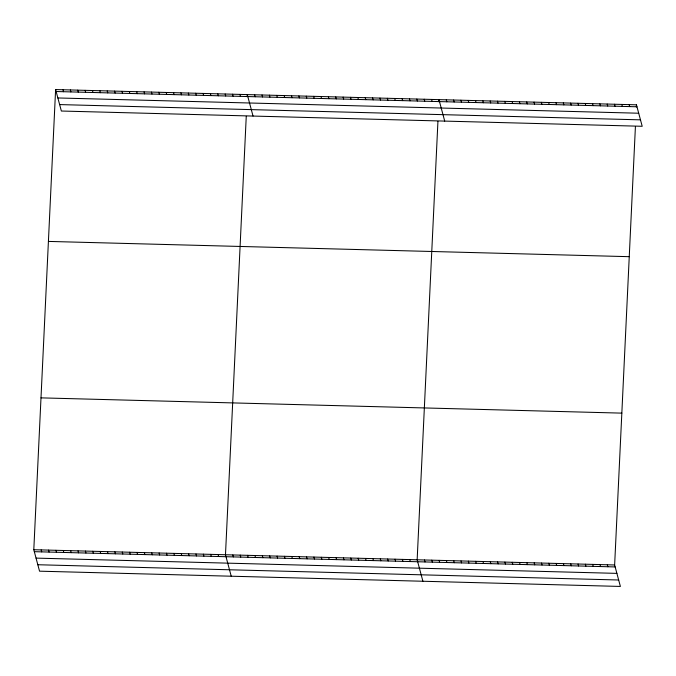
<?xml version="1.0" encoding="UTF-8"?>
<svg xmlns="http://www.w3.org/2000/svg" width="676" height="676" viewBox="0 0 676 676"><rect width="100%" height="100%" fill="white"/><g stroke="black" fill="none" stroke-linecap="round" stroke-linejoin="round"><path stroke-width="1.01" d="M635.423 126.513L614.636 564.975L620.391 586.438L39.546 571.178L33.8 549.715L55.609 89.562L636.454 104.822L642.2 126.285L61.364 111.025L55.609 89.562M246.258 116.289L225.48 554.751L231.226 576.214M247.188 96.668L247.289 94.598L253.035 116.061M437.938 121.325L417.151 559.787L422.906 581.25M438.868 101.704L438.969 99.634L444.715 121.097M636.353 106.892L636.454 104.822M56.133 91.522L636.978 106.783M57.857 97.961L638.702 113.222M59.64 104.586L640.476 119.846M48.41 241.416L629.255 256.677M40.999 397.868L621.835 413.129M33.8 549.715L614.636 564.975M34.324 551.675L615.168 566.936M36.048 558.114L616.892 573.375M37.822 564.739L618.667 580M629.136 104.628L629.66 106.597M621.819 104.442L622.351 106.402M614.509 104.248L615.033 106.208M607.192 104.053L607.716 106.014M599.882 103.859L600.406 105.828M592.565 103.673L593.089 105.633M585.247 103.479L585.779 105.439M577.938 103.284L578.462 105.245M570.62 103.098L571.144 105.059M563.311 102.904L563.835 104.864M555.993 102.71L556.517 104.67M548.675 102.515L549.208 104.484M541.366 102.329L541.89 104.29M534.048 102.135L534.572 104.096M526.739 101.941L527.263 103.901M519.422 101.746L519.945 103.715M512.104 101.561L512.636 103.521M504.795 101.366L505.318 103.327M497.477 101.172L498.001 103.132M490.168 100.977L490.692 102.946M607.327 564.781L607.851 566.75M482.85 100.792L483.374 102.752M600.009 564.595L600.533 566.556M475.532 100.597L476.065 102.558M592.7 564.401L593.224 566.361M468.223 100.403L468.747 102.363M585.382 564.207L585.906 566.167M460.905 100.209L461.438 102.177M578.064 564.012L578.597 565.981M453.596 100.023L454.12 101.983M570.755 563.826L571.279 565.787M446.278 99.828L446.802 101.789M563.438 563.632L563.961 565.592M556.128 563.438L556.652 565.398M431.592 99.44L432.116 101.4M548.811 563.252L549.335 565.212M424.224 99.245L424.748 101.214M541.493 563.057L542.025 565.018M416.847 99.051L417.371 101.02M534.184 562.863L534.708 564.823M409.479 98.865L410.002 100.825M526.866 562.669L527.39 564.637M402.102 98.671L402.626 100.631M519.557 562.483L520.081 564.443M394.733 98.476L395.257 100.437M512.239 562.288L512.763 564.249M387.356 98.282L387.889 100.242M504.921 562.094L505.454 564.054M379.988 98.088L380.512 100.048M497.612 561.9L498.136 563.868M372.611 97.893L373.144 99.854M490.294 561.714L490.818 563.674M365.243 97.699L365.767 99.659M482.985 561.519L483.509 563.48M357.874 97.505L358.398 99.465M475.667 561.325L476.191 563.285M350.498 97.31L351.021 99.271M468.35 561.131L468.882 563.1M343.129 97.116L343.653 99.076M461.04 560.945L461.564 562.905M335.752 96.921L336.276 98.882M453.723 560.75L454.247 562.711M328.384 96.727L328.908 98.696M446.413 560.556L446.937 562.517M321.007 96.533L321.539 98.502M439.096 560.362L439.62 562.331M313.639 96.347L314.163 98.307M431.778 560.176L432.31 562.136M306.262 96.153L306.794 98.113M424.469 559.981L424.993 561.942M298.893 95.958L299.417 97.919M291.525 95.764L292.049 97.724M409.783 559.593L410.307 561.553M284.148 95.569L284.672 97.53M402.406 559.398L402.938 561.367M276.78 95.375L277.304 97.336M395.037 559.204L395.561 561.173M269.403 95.181L269.927 97.141M387.661 559.01L388.193 560.979M262.035 94.986L262.558 96.947M380.292 558.824L380.816 560.784M254.658 94.792L255.19 96.752M372.924 558.63L373.448 560.59M365.547 558.435L366.071 560.396M239.912 94.403L240.445 96.372M358.179 558.241L358.702 560.201M232.544 94.209L233.068 96.178M350.802 558.046L351.326 560.007M225.176 94.015L225.7 95.984M343.433 557.852L343.957 559.812M217.799 93.829L218.323 95.789M336.056 557.658L336.589 559.618M210.43 93.634L210.954 95.595M328.688 557.463L329.212 559.424M203.054 93.44L203.577 95.401M321.311 557.269L321.844 559.229M195.685 93.246L196.209 95.206M313.943 557.075L314.467 559.035M188.308 93.051L188.841 95.012M306.574 556.88L307.098 558.849M180.94 92.857L181.464 94.817M299.198 556.686L299.721 558.655M173.563 92.663L174.095 94.623M291.829 556.5L292.353 558.46M166.195 92.468L166.719 94.429M284.452 556.306L284.976 558.266M158.826 92.274L159.35 94.234M277.084 556.111L277.608 558.072M151.449 92.08L151.973 94.04M269.707 555.917L270.239 557.877M144.081 91.885L144.605 93.854M262.339 555.723L262.863 557.683M136.704 91.691L137.228 93.66M254.962 555.528L255.494 557.489M129.336 91.497L129.86 93.465M247.593 555.334L248.117 557.294M121.959 91.311L122.483 93.271M240.225 555.14L240.749 557.1M114.59 91.116L115.114 93.077M232.848 554.945L233.372 556.906M107.214 90.922L107.746 92.882M99.845 90.728L100.369 92.688M218.103 554.557L218.627 556.525M92.468 90.533L93.001 92.494M210.735 554.362L211.258 556.331M85.1 90.339L85.624 92.299M203.358 554.168L203.89 556.137M77.732 90.145L78.255 92.105M195.989 553.982L196.513 555.942M70.355 89.95L70.879 91.911M188.612 553.788L189.145 555.748M62.986 89.756L63.51 91.716M181.244 553.593L181.768 555.554M173.876 553.399L174.4 555.359M166.499 553.205L167.023 555.165M159.13 553.01L159.654 554.971M151.754 552.816L152.277 554.776M144.385 552.622L144.909 554.582M137.008 552.427L137.532 554.388M129.64 552.233L130.164 554.193M122.263 552.038L122.795 554.007M114.895 551.844L115.419 553.813M107.518 551.65L108.05 553.619M100.149 551.464L100.673 553.424M92.781 551.27L93.305 553.23M85.404 551.075L85.928 553.036M78.036 550.881L78.56 552.841M70.659 550.687L71.183 552.647M63.291 550.492L63.814 552.453M55.914 550.298L56.446 552.258M48.545 550.103L49.069 552.064M41.168 549.909L41.701 551.87"/></g></svg>
